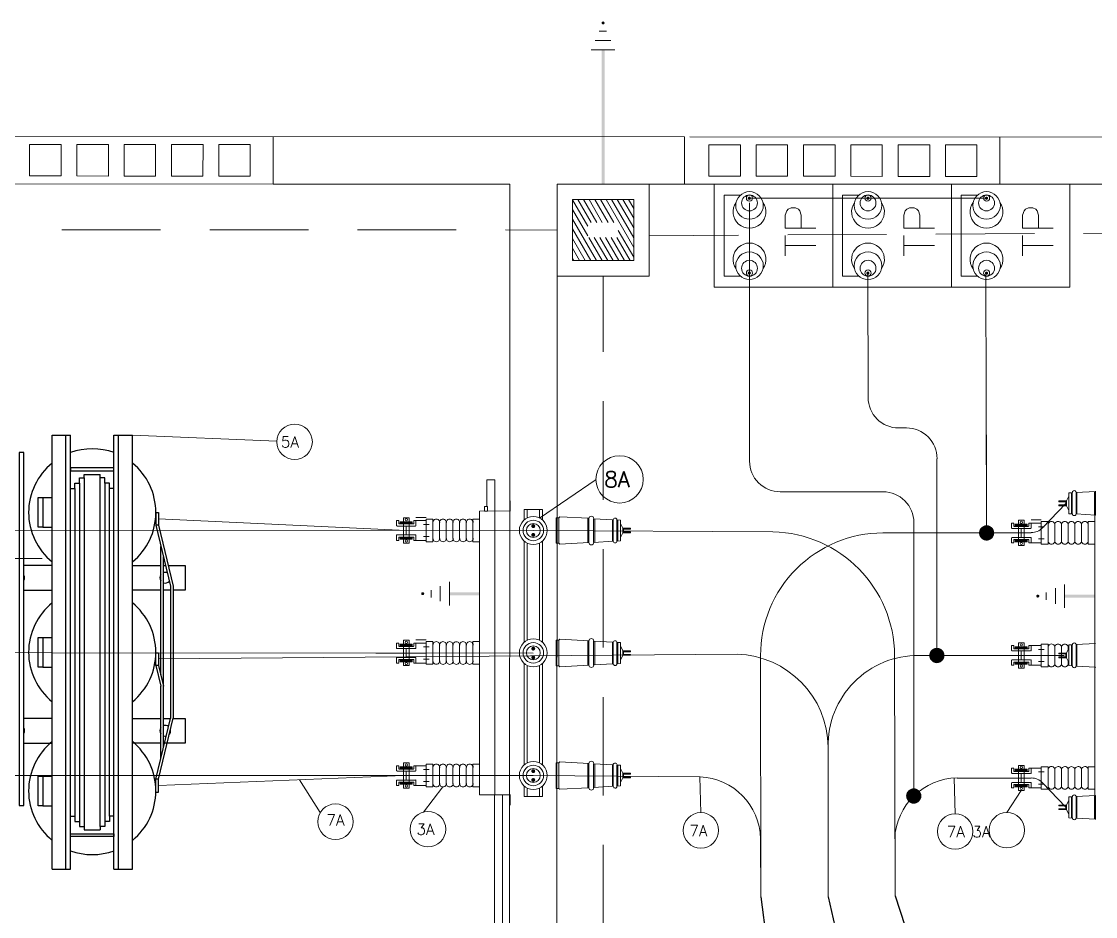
# Model space of a CAD drawing. Header units: inches. Extents: x 5 to 1823, y 18 to 726.
# Drawn here: x 1295.1 to 1431.3, y 254 to 367.4 of the extents above; entities that cross this region are included whole.
import ezdxf

# ---------------------------------------------------------------- set-up
doc = ezdxf.new("R2010")
doc.units = ezdxf.units.IN
doc.header["$MEASUREMENT"] = 0
doc.layers.get('0').update_dxf_attribs({"true_color": 0x7fbfff})
for name, color, linetype in [('CULATRA', 1, 'Continuous'), ('L1', 1, 'Continuous'), ('L2', 2, 'Continuous'), ('PDF_0', 7, 'Continuous'), ('PDF_01', 1, 'Continuous'), ('PDF_03', 3, 'Continuous'), ('PDF_06', 6, 'Continuous'), ('PDF_EL0001', 1, 'Continuous'), ('PDF_QUADROS', 1, 'Continuous'), ('PDF_Texto', 6, 'Continuous')]:
    doc.layers.add(name, color=color, linetype=linetype)
for name, color, linetype, true_color in [('PDF_EL0012', 7, 'Continuous', 0x00dddd), ('PDF_ENIT-EL00132', 7, 'Continuous', 0x00dddd), ('PDF_ENIT-EL0C132', 7, 'Continuous', 0x00dddd), ('PDF_TUB-ELETRICA', 7, 'Continuous', 0x7fbfff)]:
    doc.layers.add(name, color=color, linetype=linetype, true_color=true_color)
doc.styles.add('PDF RomanS', font='romans__.ttf')

msp = doc.modelspace()

# ---------------------------------------------------------------- linework, layer by layer
for p, q in [((1388.89, 256.49), (1390.13, 247.17)), ((1397.43, 256.49), (1399.64, 246.74)), ((1405.92, 256.64), (1409.15, 246.89))]:
    msp.add_line(p, q)
at = {"layer": 'CULATRA'}
for points in [[(1299.02, 298.52), (1295.44, 298.52)], [(1309.2, 298.52), (1312.81, 298.52)], [(1313.15, 298.52), (1313.4, 298.52)], [(1313.74, 298.52), (1315.91, 298.52), (1315.91, 295.38), (1314.38, 295.38)], [(1295.44, 295.38), (1299.02, 295.38)], [(1312.81, 295.38), (1309.2, 295.38)], [(1314.04, 295.38), (1313.15, 295.38)], [(1299.02, 279.13), (1295.44, 279.13)], [(1309.2, 279.13), (1312.81, 279.13)], [(1313.15, 279.13), (1314.04, 279.13)], [(1314.38, 279.13), (1315.91, 279.13), (1315.91, 275.99), (1313.15, 275.99)], [(1295.44, 275.99), (1299.02, 275.99)], [(1312.81, 275.99), (1309.2, 275.99)]]:
    msp.add_lwpolyline(points, dxfattribs=at)
at = {"layer": 'L1'}
for p, q in [((1299.02, 260), (1299.02, 315.01)), ((1299.02, 315.01), (1301.35, 315.01)), ((1300.78, 260), (1300.78, 315.01)), ((1301.35, 260), (1301.35, 315.01)), ((1306.87, 260), (1306.87, 315.01)), ((1306.87, 315.01), (1309.2, 315.01)), ((1307.45, 260), (1307.45, 315.01)), ((1309.2, 260), (1309.2, 315.01)), ((1302.51, 308.94), (1302.51, 309.6)), ((1302.51, 309.6), (1303.1, 309.6)), ((1303.1, 309.6), (1303.1, 310.02)), ((1303.1, 310.02), (1305.13, 310.02)), ((1303.1, 309.6), (1303.1, 265.41)), ((1305.13, 309.6), (1305.13, 310.02)), ((1305.72, 309.6), (1305.13, 309.6)), ((1305.13, 265.41), (1305.13, 309.6)), ((1305.72, 308.94), (1305.72, 309.6)), ((1301.34, 308.28), (1301.91, 308.28)), ((1301.91, 308.28), (1301.91, 308.94)), ((1301.91, 308.94), (1302.51, 308.94)), ((1301.91, 308.28), (1301.91, 266.73)), ((1302.51, 308.94), (1302.51, 266.07)), ((1306.31, 308.94), (1305.72, 308.94)), ((1305.72, 308.94), (1305.72, 266.07)), ((1306.31, 308.28), (1306.31, 308.94)), ((1306.88, 308.28), (1306.31, 308.28)), ((1306.31, 266.73), (1306.31, 308.28)), ((1297.84, 307.11), (1299.02, 307.11)), ((1312.18, 305.22), (1312.18, 303.6)), ((1312.18, 305.22), (1312.51, 305.22)), ((1312.51, 305.22), (1312.51, 303.6)), ((1297.84, 303.34), (1299.02, 303.34)), ((1312.18, 303.6), (1314.04, 295.88)), ((1312.51, 303.6), (1312.18, 303.6)), ((1312.51, 303.6), (1314.38, 295.87)), ((1312.81, 284.6), (1312.81, 300.93)), ((1313.15, 283.2), (1313.15, 299.6)), ((1314.04, 295.88), (1314.04, 279.13)), ((1314.38, 295.87), (1314.38, 279.14)), ((1297.84, 289.39), (1299.02, 289.39)), ((1312.18, 285.82), (1312.18, 287.44)), ((1312.18, 287.44), (1312.51, 287.44)), ((1312.51, 287.44), (1312.51, 285.82)), ((1297.84, 285.62), (1299.02, 285.62)), ((1312.18, 285.82), (1312.81, 283.21)), ((1312.51, 285.82), (1312.18, 285.82)), ((1312.51, 285.82), (1313.15, 283.2)), ((1312.81, 274.01), (1312.81, 283.21)), ((1313.15, 275.41), (1313.15, 283.2)), ((1312.18, 271.41), (1314.04, 279.13)), ((1312.51, 271.41), (1314.38, 279.14)), ((1297.84, 271.81), (1299.02, 271.81)), ((1312.18, 269.78), (1312.18, 271.41)), ((1312.51, 271.41), (1312.18, 271.41)), ((1312.51, 269.78), (1312.51, 271.41)), ((1312.18, 269.78), (1312.51, 269.78)), ((1297.84, 268.05), (1299.02, 268.05)), ((1301.34, 266.73), (1301.91, 266.73)), ((1301.91, 266.73), (1301.91, 266.07)), ((1301.91, 266.07), (1302.51, 266.07)), ((1302.51, 266.07), (1302.51, 265.41)), ((1306.31, 266.07), (1305.72, 266.07)), ((1305.72, 266.07), (1305.72, 265.41)), ((1306.88, 266.73), (1306.31, 266.73)), ((1306.31, 266.73), (1306.31, 266.07)), ((1302.51, 265.41), (1303.1, 265.41)), ((1303.1, 265.41), (1303.1, 264.99)), ((1303.1, 264.99), (1305.13, 264.99)), ((1305.13, 265.41), (1305.13, 264.99)), ((1305.72, 265.41), (1305.13, 265.41)), ((1299.02, 260), (1301.35, 260)), ((1306.87, 260), (1309.2, 260))]:
    msp.add_line(p, q, dxfattribs=at)
for points in [[(1294.84, 312.82), (1294.84, 268.1), (1295.44, 268.1), (1295.44, 312.82)], [(1301.35, 310.51), (1306.87, 310.51), (1306.87, 310.87), (1301.35, 310.87)], [(1297.84, 307.11), (1297.84, 303.34), (1297.27, 303.34), (1297.27, 307.11)], [(1297.84, 289.39), (1297.84, 285.62), (1297.27, 285.62), (1297.27, 289.39)], [(1297.84, 271.81), (1297.84, 268.05), (1297.27, 268.05), (1297.27, 271.81)], [(1301.35, 264.5), (1306.87, 264.5), (1306.87, 264.14), (1301.35, 264.14)]]:
    msp.add_lwpolyline(points, close=True, dxfattribs=at)
for centre, start, end in [((1294.85, 296.95), 329.5562, 30.4438), ((1313.37, 296.95), 146.0262, 213.9738), ((1313.37, 296.95), 67.9816, 109.6059), ((1313.37, 296.95), 250.3941, 319.1922), ((1294.85, 277.56), 329.5562, 30.4438), ((1313.37, 277.56), 146.0262, 213.9738), ((1313.37, 277.56), 52.0897, 109.6059), ((1313.37, 277.56), 250.3941, 280.7365), ((1313.37, 277.56), 319.1036, 13.7227)]:
    msp.add_arc(centre, 0.684, start, end, dxfattribs=at)
at = {"layer": 'L2'}
for centre, start, end in [((1304.11, 305.22), 70.0002, 109.9998), ((1304.11, 305.22), 129.1269, 230.8731), ((1304.11, 305.22), 309.1269, 50.8731), ((1304.11, 287.5), 129.1269, 230.8731), ((1304.11, 287.5), 309.1269, 50.8731), ((1304.11, 269.93), 129.1269, 230.8731), ((1304.11, 269.93), 309.1269, 50.8731), ((1304.11, 269.93), 250.0002, 289.9998)]:
    msp.add_arc(centre, 8.07, start, end, dxfattribs=at)
at = {"layer": 'PDF_0', "lineweight": 5}
for points in [[(1367.9, 365.03), (1369.87, 365.03)], [(1368.41, 366.2), (1369.34, 366.2)], [(1367.39, 363.87), (1370.38, 363.87)], [(1386.27, 345.43), (1384.22, 345.43), (1384.22, 335.17), (1386.27, 335.17)], [(1401.3, 345.43), (1399.25, 345.43), (1399.25, 335.17), (1401.3, 335.17)], [(1416.33, 345.43), (1414.28, 345.43), (1414.28, 335.17), (1416.33, 335.17)], [(1395.86, 341.26), (1391.99, 341.26), (1391.99, 342.91), (1392.18, 343.46), (1392.37, 343.66), (1392.73, 343.85), (1393.28, 343.85), (1393.66, 343.66), (1393.83, 343.46), (1394.02, 342.91), (1394.02, 341.26)], [(1410.91, 341.26), (1407.02, 341.26), (1407.02, 342.91), (1407.21, 343.46), (1407.4, 343.66), (1407.76, 343.85), (1408.33, 343.85), (1408.69, 343.66), (1408.88, 343.46), (1409.07, 342.91), (1409.07, 341.26)], [(1425.94, 341.26), (1422.07, 341.26), (1422.07, 342.91), (1422.26, 343.46), (1422.43, 343.66), (1422.81, 343.85), (1423.36, 343.85), (1423.74, 343.66), (1423.91, 343.46), (1424.1, 342.91), (1424.1, 341.26)], [(1391.99, 337.75), (1391.99, 340.33)], [(1407.02, 337.75), (1407.02, 340.33)], [(1422.07, 337.75), (1422.07, 340.33)], [(1391.99, 339.04), (1395.86, 339.04)], [(1407.02, 339.04), (1410.91, 339.04)], [(1422.07, 339.04), (1425.94, 339.04)], [(1354.14, 305.96), (1354.14, 309.34), (1355.18, 309.34), (1355.18, 305.39), (1355.18, 269.42)], [(1431.32, 307.93), (1431.32, 304.88), (1428.86, 305.03)], [(1431.32, 307.88), (1428.86, 307.76)], [(1431.21, 304.88), (1431.21, 307.88)], [(1427.63, 306.68), (1427.93, 307.27)], [(1428.38, 307.71), (1427.93, 307.69), (1427.93, 305.07), (1428.38, 305.05), (1428.38, 306.4), (1428.38, 307.74)], [(1428.27, 307.71), (1428.27, 306.4), (1428.27, 305.05)], [(1428.86, 307.74), (1428.86, 306.4), (1428.86, 305.05)], [(1428.97, 307.76), (1428.97, 306.4), (1428.97, 305.03)], [(1353.23, 269.42), (1353.23, 305.39)], [(1358.86, 304.26), (1358.86, 305.58), (1361.19, 305.58), (1361.19, 304.26)], [(1359.27, 304.52), (1359.27, 305.58)], [(1360.81, 304.52), (1360.81, 305.58)], [(1427.63, 306.08), (1427.93, 305.49)], [(1345.15, 304.6), (1346.44, 304.6)], [(1363.29, 301.32), (1362.95, 301.32), (1362.95, 304.56), (1363.29, 304.56)], [(1367.08, 304.43), (1367.08, 301.41), (1363.39, 301.19), (1363.29, 301.32), (1363.29, 304.56), (1363.39, 304.69), (1367.08, 304.48)], [(1366.95, 304.48), (1366.95, 301.41)], [(1367.69, 301.41), (1367.69, 304.43), (1370.15, 304.31)], [(1367.69, 301.43), (1370.15, 301.58), (1370.15, 302.93), (1370.15, 304.26)], [(1367.82, 304.43), (1367.82, 301.45)], [(1370.06, 301.58), (1370.06, 302.93), (1370.06, 304.31)], [(1370.74, 301.6), (1370.74, 302.93), (1370.74, 304.26)], [(1371.39, 303.23), (1371.1, 303.84)], [(1423.15, 304.28), (1424.44, 304.28)], [(1431.23, 288.62), (1431.23, 304.88)], [(1342.73, 303.5), (1345.11, 303.5)], [(1343.92, 302.38), (1343.92, 303.5)], [(1346.1, 303.69), (1346.82, 303.69)], [(1371.39, 302.66), (1371.1, 302.04)], [(1420.99, 303.46), (1422.85, 303.46)], [(1421.92, 302.06), (1421.92, 303.21)], [(1424.1, 303.4), (1424.82, 303.4)], [(1346.1, 302.17), (1346.82, 302.17)], [(1358.86, 288.73), (1358.86, 301.62)], [(1359.27, 289), (1359.27, 301.34)], [(1360.81, 289), (1360.81, 301.34)], [(1361.19, 288.73), (1361.19, 301.62)], [(1424.1, 301.87), (1424.82, 301.87)], [(1348.24, 293.96), (1348.24, 295.9)], [(1349.4, 293.45), (1349.4, 296.43)], [(1426.24, 293.64), (1426.24, 295.61)], [(1427.4, 293.13), (1427.4, 296.11)], [(1347.07, 294.46), (1347.07, 295.39)], [(1425.07, 294.17), (1425.07, 295.1)], [(1345.15, 289.07), (1346.44, 289.07)], [(1363.29, 285.79), (1362.95, 285.79), (1362.95, 289.02), (1363.29, 289.02)], [(1367.08, 288.92), (1367.08, 285.87), (1363.39, 285.66), (1363.29, 285.79), (1363.29, 289.02), (1363.39, 289.15), (1367.08, 288.94)], [(1366.95, 288.96), (1366.95, 285.87)], [(1367.69, 285.87), (1367.69, 288.92), (1370.15, 288.77)], [(1367.82, 288.92), (1367.82, 285.91)], [(1370.06, 286.04), (1370.06, 287.39), (1370.06, 288.77)], [(1370.15, 286.06), (1370.15, 287.39), (1370.15, 288.73)], [(1370.74, 286.08), (1370.74, 287.39), (1370.74, 288.73)], [(1346.44, 287.41), (1340.09, 287.41)], [(1342.99, 288.24), (1344.85, 288.24)], [(1343.92, 286.84), (1343.92, 287.99)], [(1345.15, 288.66), (1346.44, 288.66)], [(1346.1, 288.18), (1346.82, 288.18)], [(1371.39, 287.69), (1371.1, 288.3)], [(1420.73, 287.67), (1423.1, 287.67)], [(1420.99, 287.92), (1422.85, 287.92)], [(1421.92, 286.53), (1421.92, 287.67)], [(1423.15, 288.35), (1424.44, 288.35)], [(1424.1, 287.86), (1424.82, 287.86)], [(1427.63, 287.39), (1427.93, 288.01)], [(1427.85, 288.11), (1427.85, 287.86)], [(1428.38, 285.79), (1427.93, 285.81), (1427.93, 288.43), (1428.38, 288.45), (1428.38, 287.1), (1428.38, 285.76)], [(1428.27, 285.79), (1428.27, 287.1), (1428.27, 288.45)], [(1431.32, 288.62), (1428.86, 288.47)], [(1428.86, 285.76), (1428.86, 287.1), (1428.86, 288.45)], [(1428.97, 285.74), (1428.97, 287.1), (1428.97, 288.47)], [(1431.21, 288.62), (1431.21, 288.6)], [(1431.23, 285.66), (1431.23, 288.54)], [(1342.99, 286.57), (1344.85, 286.57)], [(1345.15, 286.14), (1346.44, 286.14)], [(1346.1, 286.65), (1346.82, 286.65)], [(1358.86, 273.21), (1358.86, 286.08)], [(1361.19, 273.21), (1361.19, 286.08)], [(1367.69, 285.91), (1370.15, 286.04)], [(1371.39, 287.12), (1371.1, 286.5)], [(1420.73, 286.53), (1423.1, 286.53)], [(1422.28, 287.1), (1427.36, 287.1)], [(1424.1, 286.34), (1424.82, 286.34)], [(1427, 287.29), (1427, 286.93)], [(1427.63, 286.82), (1427.93, 286.21)], [(1427.85, 286.38), (1427.85, 286.08)], [(1359.27, 273.47), (1359.27, 285.83)], [(1360.81, 273.47), (1360.81, 285.83)], [(1423.15, 285.85), (1424.44, 285.85)], [(1431.32, 285.57), (1431.32, 285.62), (1428.86, 285.74)], [(1431.23, 269.34), (1431.23, 285.62)], [(1342.73, 272.45), (1345.11, 272.45)], [(1342.99, 272.7), (1344.85, 272.7)], [(1343.92, 271.31), (1343.92, 272.45)], [(1346.1, 272.64), (1346.82, 272.64)], [(1363.29, 270.25), (1362.95, 270.25), (1362.95, 273.51), (1363.29, 273.51)], [(1367.08, 273.38), (1367.08, 270.33), (1363.39, 270.14), (1363.29, 270.25), (1363.29, 273.51), (1363.39, 273.61), (1367.08, 273.42)], [(1366.95, 273.42), (1366.95, 270.33)], [(1367.69, 270.33), (1367.69, 273.38), (1370.15, 273.25)], [(1367.69, 270.38), (1370.15, 270.52), (1370.15, 271.86), (1370.15, 273.21)], [(1367.82, 273.38), (1367.82, 270.38)], [(1370.06, 270.5), (1370.06, 271.86), (1370.06, 273.23)], [(1370.74, 270.55), (1370.74, 271.86), (1370.74, 273.21)], [(1371.39, 272.17), (1371.1, 272.77)], [(1342.73, 271.31), (1345.11, 271.31)], [(1346.1, 271.12), (1346.82, 271.12)], [(1371.39, 271.58), (1371.1, 270.99)], [(1420.73, 272.13), (1423.1, 272.13)], [(1421.92, 271.01), (1421.92, 272.13)], [(1424.1, 272.34), (1424.82, 272.34)], [(1361.19, 270.55), (1361.19, 269.23), (1358.86, 269.23), (1358.86, 270.55)], [(1359.27, 269.23), (1359.27, 270.29)], [(1360.81, 269.23), (1360.81, 270.29)], [(1420.99, 270.74), (1422.85, 270.74)], [(1424.1, 270.8), (1424.82, 270.8)], [(1355.1, 225.63), (1355.1, 224.02), (1355.1, 269.42)], [(1356.13, 269.42), (1356.13, 224.02)], [(1427.63, 268.13), (1427.93, 268.75)], [(1428.38, 269.17), (1428.38, 267.84), (1428.38, 266.5), (1427.93, 266.54), (1427.93, 269.17), (1428.38, 269.19)], [(1428.27, 269.17), (1428.27, 267.84), (1428.27, 266.52)], [(1428.86, 269.21), (1431.32, 269.36), (1431.32, 266.31)], [(1428.86, 269.17), (1428.86, 267.84), (1428.86, 266.5)], [(1428.97, 269.21), (1428.97, 267.84), (1428.97, 266.48)], [(1431.21, 269.36), (1431.21, 266.35)], [(1427.63, 267.56), (1427.93, 266.95)], [(1431.32, 266.35), (1428.86, 266.48)]]:
    msp.add_lwpolyline(points, dxfattribs=at)
for points in [[(1398, 346.83), (1398, 333.77), (1382.97, 333.77), (1382.97, 346.83)], [(1413.05, 346.83), (1413.05, 333.77), (1398, 333.77), (1398, 346.83)], [(1428.08, 346.83), (1428.08, 333.77), (1413.05, 333.77), (1413.05, 346.83)], [(1426.68, 306.19), (1426.68, 306.08), (1427.66, 306.08), (1427.66, 306.68), (1426.68, 306.68), (1426.68, 306.57), (1427.55, 306.57), (1427.55, 306.19)], [(1354.23, 305.39), (1354.23, 305.96), (1353.85, 305.96), (1353.85, 305.39)], [(1344.68, 303.78), (1344.68, 304.05), (1343.16, 304.05), (1343.16, 303.78)], [(1343.58, 301.32), (1343.58, 304.54), (1344.28, 304.54), (1344.28, 301.32)], [(1346.44, 301.49), (1347.31, 301.49), (1347.31, 304.37), (1346.44, 304.37)], [(1353.23, 304.37), (1353.23, 301.49), (1352.39, 301.49), (1352.39, 304.37)], [(1422.68, 303.46), (1422.68, 303.73), (1421.16, 303.73), (1421.16, 303.46)], [(1421.58, 301.03), (1421.58, 304.24), (1422.28, 304.24), (1422.28, 301.03)], [(1424.44, 301.19), (1425.31, 301.19), (1425.31, 304.07), (1424.44, 304.07)], [(1431.23, 304.07), (1431.23, 301.19), (1430.39, 301.19), (1430.39, 304.07)], [(1371.48, 303.12), (1371.48, 302.76), (1372.35, 302.76), (1372.35, 302.66), (1371.37, 302.66), (1371.37, 303.23), (1372.35, 303.23), (1372.35, 303.12)], [(1344.68, 302.1), (1344.68, 301.83), (1343.16, 301.83), (1343.16, 302.1)], [(1422.68, 301.81), (1422.68, 301.51), (1421.16, 301.51), (1421.16, 301.81)], [(1343.58, 285.81), (1343.58, 289.02), (1344.28, 289.02), (1344.28, 285.81)], [(1346.44, 288.85), (1346.44, 285.98), (1347.31, 285.98), (1347.31, 288.85)], [(1353.23, 285.98), (1353.23, 288.85), (1352.39, 288.85), (1352.39, 285.98)], [(1344.68, 288.24), (1344.68, 288.52), (1343.16, 288.52), (1343.16, 288.24)], [(1371.48, 287.58), (1371.48, 287.22), (1372.35, 287.22), (1372.35, 287.12), (1371.37, 287.12), (1371.37, 287.69), (1372.35, 287.69), (1372.35, 287.58)], [(1422.68, 287.92), (1422.68, 288.2), (1421.16, 288.2), (1421.16, 287.92)], [(1421.58, 285.49), (1421.58, 288.71), (1422.28, 288.71), (1422.28, 285.49)], [(1424.44, 288.54), (1424.44, 285.66), (1425.31, 285.66), (1425.31, 288.54)], [(1426.68, 287.29), (1426.68, 287.39), (1427.66, 287.39), (1427.66, 286.82), (1426.68, 286.82), (1426.68, 286.93), (1427.55, 286.93), (1427.55, 287.29)], [(1344.68, 286.57), (1344.68, 286.29), (1343.16, 286.29), (1343.16, 286.57)], [(1422.68, 286.27), (1422.68, 286), (1421.16, 286), (1421.16, 286.27)], [(1344.68, 272.7), (1344.68, 272.98), (1343.16, 272.98), (1343.16, 272.7)], [(1343.58, 270.27), (1343.58, 273.49), (1344.28, 273.49), (1344.28, 270.27)], [(1347.31, 270.44), (1346.44, 270.44), (1346.44, 273.32), (1347.31, 273.32)], [(1353.23, 270.44), (1353.23, 273.32), (1352.39, 273.32), (1352.39, 270.44)], [(1422.68, 272.41), (1422.68, 272.68), (1421.16, 272.68), (1421.16, 272.41)], [(1421.58, 269.97), (1421.58, 273.17), (1422.28, 273.17), (1422.28, 269.97)], [(1425.31, 270.14), (1424.44, 270.14), (1424.44, 273), (1425.31, 273)], [(1431.23, 273), (1431.23, 270.14), (1430.39, 270.14), (1430.39, 273)], [(1344.68, 271.05), (1344.68, 270.78), (1343.16, 270.78), (1343.16, 271.05)], [(1371.48, 272.07), (1371.48, 271.69), (1372.35, 271.69), (1372.35, 271.58), (1371.37, 271.58), (1371.37, 272.17), (1372.35, 272.17), (1372.35, 272.07)], [(1422.68, 270.74), (1422.68, 270.46), (1421.16, 270.46), (1421.16, 270.74)], [(1426.68, 268.03), (1426.68, 268.13), (1427.66, 268.13), (1427.66, 267.56), (1426.68, 267.56), (1426.68, 267.67), (1427.55, 267.67), (1427.55, 268.03)]]:
    msp.add_lwpolyline(points, close=True, dxfattribs=at)
at = {"layer": 'PDF_0', "lineweight": 0}
for points in [[(1357.13, 306.7, 0.0847, 0.0847, 0), (1357.13, 305.39, 0.0847, 0.0847, 0), (1353.24, 305.39, 0.106, 0.106, 0), (1353.24, 304.37, 0, 0, 0)], [(1357.13, 268.11, 0.0847, 0.0847, 0), (1357.13, 269.43, 0.106, 0.106, 0), (1353.24, 269.43, 0.106, 0.106, 0), (1353.24, 270.44, 0, 0, 0)]]:
    msp.add_lwpolyline(points, format="xyseb", dxfattribs=at)
at = {"layer": 'PDF_0', "lineweight": 5}
for points in [[(1342.69, 303.54), (1342.69, 304.2), (1342.97, 304.2), (1342.97, 303.81, 0.41406), (1342.99, 303.78), (1344.86, 303.78, 0.414062), (1344.89, 303.8), (1344.89, 304.2), (1345.15, 304.2), (1346.44, 304.2)], [(1345.12, 303.52, 0.414062), (1345.15, 303.54), (1345.15, 304.2)], [(1349.02, 303.96, 1.000027), (1348.15, 303.95), (1348.15, 301.94, 1.000027), (1349.02, 301.95)], [(1349.87, 303.96, 1.000027), (1349, 303.95), (1349, 301.94, 1.000027), (1349.87, 301.95)], [(1350.71, 303.96, 1.000027), (1349.85, 303.95), (1349.85, 301.94, 1.000027), (1350.71, 301.95)], [(1351.56, 303.96, 1.000027), (1350.69, 303.95), (1350.69, 301.94, 1.000027), (1351.56, 301.95)], [(1352.41, 303.96, 1.000027), (1351.54, 303.95), (1351.54, 301.94, 1.000027), (1352.41, 301.95)], [(1370.65, 301.58), (1370.65, 302.93), (1370.65, 304.26, 0.999999), (1370.17, 304.27)], [(1370.17, 301.59, 0.999999), (1370.65, 301.6), (1371.1, 301.62), (1371.1, 304.24), (1370.65, 304.28)], [(1420.69, 303.23), (1420.69, 303.88), (1420.97, 303.88), (1420.97, 303.5, 0.41406), (1421, 303.48)], [(1420.71, 303.24, 0.41406), (1420.73, 303.21), (1423.12, 303.21, 0.414063), (1423.15, 303.23), (1423.15, 303.88)], [(1422.86, 303.48, 0.414063), (1422.89, 303.5), (1422.89, 303.88), (1423.15, 303.88), (1424.44, 303.88)], [(1427.02, 303.66, 1.000027), (1426.15, 303.65), (1426.15, 301.62, 1.000027), (1427.02, 301.63)], [(1427.87, 303.66, 1.000027), (1427, 303.65), (1427, 301.62, 1.000027), (1427.87, 301.63)], [(1428.71, 303.66, 1.000027), (1427.85, 303.65), (1427.85, 301.62, 1.000027), (1428.71, 301.63)], [(1429.56, 303.66, 1.000027), (1428.69, 303.65), (1428.69, 301.62, 1.000027), (1429.56, 301.63)], [(1430.41, 303.66, 1.000027), (1429.54, 303.65), (1429.54, 301.62, 1.000027), (1430.41, 301.63)], [(1342.71, 302.35, -0.414062), (1342.73, 302.38), (1345.12, 302.38, -0.414065), (1345.15, 302.34), (1345.15, 301.68), (1346.44, 301.68)], [(1342.69, 302.34), (1342.69, 301.68), (1342.97, 301.68), (1342.97, 302.07, -0.414062), (1342.99, 302.1), (1344.85, 302.1, -0.414065), (1344.89, 302.06), (1344.89, 301.68), (1345.15, 301.68)], [(1420.69, 302.02), (1420.69, 301.39), (1420.97, 301.39), (1420.97, 301.78, -0.414062), (1420.99, 301.81), (1422.85, 301.81, -0.414065), (1422.89, 301.77), (1422.89, 301.39), (1423.15, 301.39)], [(1420.71, 302.03, -0.414062), (1420.73, 302.06), (1423.12, 302.06, -0.414065), (1423.15, 302.02), (1423.15, 301.39), (1424.44, 301.39)], [(1349.02, 288.42, 1.000027), (1348.15, 288.41), (1348.15, 286.4, 1.000027), (1349.02, 286.41)], [(1349.87, 288.42, 1.000027), (1349, 288.41), (1349, 286.4, 1.000027), (1349.87, 286.41)], [(1350.71, 288.42, 1.000027), (1349.85, 288.41), (1349.85, 286.4, 1.000027), (1350.71, 286.41)], [(1351.56, 288.42, 1.000027), (1350.69, 288.41), (1350.69, 286.4, 1.000027), (1351.56, 286.41)], [(1352.41, 288.42, 1.000027), (1351.54, 288.41), (1351.54, 286.4, 1.000027), (1352.41, 286.41)], [(1370.17, 288.74, -0.999999), (1370.65, 288.73), (1370.65, 287.39), (1370.65, 286.06), (1371.1, 286.1), (1371.1, 288.73), (1370.65, 288.75)], [(1343, 288.26, -0.41406), (1342.97, 288.28), (1342.97, 288.66), (1342.69, 288.66), (1342.69, 288.01)], [(1342.71, 288.02, 0.41406), (1342.73, 287.99), (1345.11, 287.99, 0.414062), (1345.15, 288.01), (1345.15, 288.66), (1344.89, 288.66), (1344.89, 288.28, -0.414062), (1344.86, 288.26)], [(1421, 287.94, -0.41406), (1420.97, 287.97), (1420.97, 288.35), (1420.69, 288.35), (1420.69, 287.71)], [(1422.86, 287.94, 0.414063), (1422.89, 287.97), (1422.89, 288.35), (1423.15, 288.35), (1423.15, 287.71, -0.414063), (1423.12, 287.69)], [(1427.02, 288.12, 1.000027), (1426.15, 288.11), (1426.15, 286.08, 1.000027), (1427.02, 286.09)], [(1427.87, 288.12, 1.000027), (1427, 288.11), (1427, 287.39)], [(1342.69, 286.8), (1342.69, 286.14), (1342.97, 286.14), (1342.97, 286.55, -0.414062), (1343, 286.59)], [(1344.86, 286.59, -0.414065), (1344.89, 286.55), (1344.89, 286.14), (1345.15, 286.14), (1345.15, 286.8, 0.414065), (1345.11, 286.84), (1342.73, 286.84, 0.414062), (1342.71, 286.81)], [(1420.69, 286.5), (1420.69, 285.85), (1420.97, 285.85), (1420.97, 286.24, -0.414062), (1420.99, 286.27), (1422.86, 286.27, -0.414065), (1422.89, 286.23), (1422.89, 285.85), (1423.15, 285.85), (1423.15, 286.5, 0.414065), (1423.12, 286.55)], [(1427, 286.82), (1427, 286.08, 1.000027), (1427.87, 286.09)], [(1343, 272.73, -0.41406), (1342.97, 272.75), (1342.97, 273.13), (1342.69, 273.13), (1342.69, 272.49)], [(1344.86, 272.73, 0.414062), (1344.89, 272.75), (1344.89, 273.13), (1345.15, 273.13)], [(1345.12, 272.47, 0.414063), (1345.15, 272.49), (1345.15, 273.13), (1346.44, 273.13)], [(1349.02, 272.91, 1.000027), (1348.15, 272.89), (1348.15, 270.86, 1.000027), (1349.02, 270.87)], [(1349.87, 272.91, 1.000027), (1349, 272.89), (1349, 270.86, 1.000027), (1349.87, 270.87)], [(1350.71, 272.91, 1.000027), (1349.85, 272.89), (1349.85, 270.86, 1.000027), (1350.71, 270.87)], [(1351.56, 272.91, 1.000027), (1350.69, 272.89), (1350.69, 270.86, 1.000027), (1351.56, 270.87)], [(1352.41, 272.91, 1.000027), (1351.54, 272.89), (1351.54, 270.86, 1.000027), (1352.41, 270.87)], [(1370.65, 270.55), (1371.1, 270.57), (1371.1, 273.19), (1370.65, 273.21), (1370.65, 271.86), (1370.65, 270.52, -0.999999), (1370.17, 270.53)], [(1420.69, 272.17), (1420.69, 272.83), (1420.97, 272.83), (1420.97, 272.44, 0.41406), (1420.99, 272.41), (1422.85, 272.41, 0.414062), (1422.89, 272.43), (1422.89, 272.83), (1423.15, 272.83)], [(1423.12, 272.15, 0.414063), (1423.15, 272.17), (1423.15, 272.83), (1424.44, 272.83)], [(1427.02, 272.59, 1.000027), (1426.15, 272.58), (1426.15, 270.57, 1.000027), (1427.02, 270.58)], [(1427.87, 272.59, 1.000027), (1427, 272.58), (1427, 270.57, 1.000027), (1427.87, 270.58)], [(1428.71, 272.59, 1.000027), (1427.85, 272.58), (1427.85, 270.57, 1.000027), (1428.71, 270.58)], [(1429.56, 272.59, 1.000027), (1428.69, 272.58), (1428.69, 270.57, 1.000027), (1429.56, 270.58)], [(1430.41, 272.59, 1.000027), (1429.54, 272.58), (1429.54, 270.57, 1.000027), (1430.41, 270.58)], [(1342.69, 271.29), (1342.69, 270.63), (1342.97, 270.63), (1342.97, 271.02, -0.414062), (1342.99, 271.05), (1344.86, 271.05, -0.414065), (1344.89, 271.01), (1344.89, 270.63), (1345.15, 270.63), (1346.44, 270.63)], [(1345.12, 271.33, -0.414065), (1345.15, 271.29), (1345.15, 270.63)], [(1420.69, 270.97), (1420.69, 270.31), (1420.97, 270.31), (1420.97, 270.71, -0.414062), (1421, 270.76)], [(1420.71, 270.98, -0.414062), (1420.73, 271.01), (1423.12, 271.01, -0.414065), (1423.15, 270.97), (1423.15, 270.31)], [(1422.86, 270.76, -0.414065), (1422.89, 270.71), (1422.89, 270.31), (1423.15, 270.31), (1424.44, 270.31)]]:
    msp.add_lwpolyline(points, format="xyb", dxfattribs=at)
for centre, radius in [((1387.45, 344.13), 1.75), ((1387.45, 344.45), 1.01), ((1387.45, 345.06), 0.392), ((1402.48, 344.13), 1.75), ((1402.48, 344.45), 1.01), ((1402.48, 345.06), 0.392), ((1417.51, 344.13), 1.75), ((1417.51, 344.45), 1.01), ((1417.51, 345.06), 0.392), ((1387.45, 336.49), 1.75), ((1402.48, 336.49), 1.75), ((1417.51, 336.49), 1.75), ((1387.45, 336.17), 1.01), ((1402.48, 336.17), 1.01), ((1417.51, 336.17), 1.01), ((1387.45, 335.56), 0.392), ((1402.48, 335.56), 0.392), ((1417.51, 335.56), 0.392), ((1343.93, 304.3), 0.138), ((1360.04, 302.94), 1.77), ((1360.04, 302.94), 1.3), ((1360.04, 302.94), 0.878), ((1421.93, 303.98), 0.138), ((1343.93, 301.61), 0.138), ((1421.93, 301.29), 0.138), ((1343.93, 288.76), 0.138), ((1360.04, 287.43), 1.77), ((1360.04, 287.43), 1.3), ((1360.04, 287.43), 0.878), ((1421.93, 288.44), 0.138), ((1343.93, 286.07), 0.138), ((1421.93, 285.77), 0.138), ((1343.93, 273.22), 0.138), ((1360.04, 271.89), 1.77), ((1360.04, 271.89), 1.3), ((1360.04, 271.89), 0.878), ((1421.93, 272.93), 0.138), ((1343.93, 270.56), 0.138), ((1421.93, 270.24), 0.138)]:
    msp.add_circle(centre, radius, dxfattribs=at)
for centre, radius, start, end in [((1387.45, 343.33), 2.08, 145.0964, 34.9036), ((1402.48, 343.33), 2.08, 145.0964, 34.9036), ((1417.51, 343.33), 2.08, 145.0964, 34.9036), ((1387.45, 337.29), 2.08, 325.0964, 214.9036), ((1402.48, 337.29), 2.08, 325.0964, 214.9036), ((1417.51, 337.29), 2.08, 325.0964, 214.9036), ((1428.64, 307.75), 0.243, 359.9982, 180.0018), ((1347.74, 303.96), 0.434, 359.9985, 180.0015), ((1367.4, 304.44), 0.307, 360, 180), ((1425.74, 303.66), 0.434, 359.9985, 180.0015), ((1428.64, 305.06), 0.243, 179.9982, 0.0018), ((1342.75, 303.55), 0.0318, 180.015, 269.985), ((1347.74, 301.95), 0.434, 179.9985, 0.0015), ((1367.4, 301.42), 0.307, 180, 0), ((1425.74, 301.63), 0.434, 179.9985, 0.0015), ((1347.74, 288.42), 0.434, 359.9985, 180.0015), ((1367.4, 288.93), 0.307, 360, 180), ((1420.74, 287.72), 0.0318, 180.015, 269.985), ((1425.74, 288.12), 0.434, 359.9985, 180.0015), ((1428.64, 288.46), 0.243, 359.9982, 180.0018), ((1347.74, 286.41), 0.434, 179.9985, 0.0015), ((1370.41, 286.07), 0.243, 180, 360), ((1420.74, 286.52), 0.0318, 90.0148, 179.9852), ((1425.74, 286.09), 0.434, 179.9985, 0.0015), ((1367.4, 285.88), 0.307, 180, 0), ((1428.64, 285.77), 0.243, 179.9982, 0.0018), ((1342.75, 272.5), 0.0318, 180.015, 269.985), ((1347.74, 272.91), 0.434, 359.9985, 180.0015), ((1367.4, 273.39), 0.307, 360, 180), ((1370.41, 273.22), 0.243, 0, 180), ((1425.74, 272.59), 0.434, 359.9985, 180.0015), ((1342.75, 271.3), 0.0318, 90.0148, 179.9852), ((1420.74, 272.19), 0.0318, 180.015, 269.985), ((1347.74, 270.87), 0.434, 179.9985, 0.0015), ((1367.4, 270.34), 0.307, 180, 0), ((1425.74, 270.58), 0.434, 179.9985, 0.0015), ((1428.64, 269.18), 0.243, 359.9982, 180.0018), ((1428.64, 266.51), 0.243, 179.9982, 0.0018)]:
    msp.add_arc(centre, radius, start, end, dxfattribs=at)
at = {"layer": 'PDF_0', "transparency": 33554559}
for points in [[(1368.88, 367.26), (1368.71, 367.36), (1368.69, 367.26)], [(1368.69, 367.26), (1368.71, 367.17), (1368.88, 367.26)], [(1368.79, 367.43), (1368.88, 367.26), (1368.71, 367.36)], [(1368.71, 367.17), (1368.88, 367.26), (1368.79, 367.09)], [(1368.88, 367.45), (1368.79, 367.43), (1368.88, 367.26)], [(1368.88, 367.26), (1368.79, 367.09), (1368.88, 367.07)], [(1368.88, 367.26), (1368.98, 367.43), (1368.88, 367.45)], [(1369.04, 367.36), (1368.88, 367.26), (1368.98, 367.43)], [(1369.09, 367.26), (1369.04, 367.36), (1368.88, 367.26)], [(1368.88, 367.07), (1368.98, 367.09), (1368.88, 367.26)], [(1368.98, 367.09), (1368.88, 367.26), (1369.04, 367.17)], [(1368.88, 367.26), (1369.04, 367.17), (1369.09, 367.26)], [(1368.69, 346.85), (1369.09, 346.85), (1368.69, 363.87)], [(1369.09, 346.85), (1368.69, 363.87), (1369.09, 363.87)], [(1387.44, 345.05), (1387.25, 345.14), (1387.23, 345.05)], [(1387.23, 345.05), (1387.25, 344.95), (1387.44, 345.05)], [(1387.33, 345.22), (1387.44, 345.05), (1387.25, 345.14)], [(1387.25, 344.95), (1387.44, 345.05), (1387.33, 344.86)], [(1387.44, 345.24), (1387.33, 345.22), (1387.44, 345.05)], [(1387.44, 345.05), (1387.33, 344.86), (1387.44, 344.84)], [(1387.44, 345.05), (1387.52, 345.22), (1387.44, 345.24)], [(1387.61, 345.14), (1387.44, 345.05), (1387.52, 345.22)], [(1387.63, 345.05), (1387.61, 345.14), (1387.44, 345.05)], [(1387.44, 344.84), (1387.52, 344.86), (1387.44, 345.05)], [(1387.52, 344.86), (1387.44, 345.05), (1387.61, 344.95)], [(1387.44, 345.05), (1387.61, 344.95), (1387.63, 345.05)], [(1402.47, 345.05), (1402.3, 345.14), (1402.26, 345.05)], [(1402.26, 345.05), (1402.3, 344.95), (1402.47, 345.05)], [(1402.36, 345.22), (1402.47, 345.05), (1402.3, 345.14)], [(1402.3, 344.95), (1402.47, 345.05), (1402.36, 344.86)], [(1402.47, 345.24), (1402.36, 345.22), (1402.47, 345.05)], [(1402.47, 345.05), (1402.36, 344.86), (1402.47, 344.84)], [(1402.47, 345.05), (1402.57, 345.22), (1402.47, 345.24)], [(1402.64, 345.14), (1402.47, 345.05), (1402.57, 345.22)], [(1402.66, 345.05), (1402.64, 345.14), (1402.47, 345.05)], [(1402.47, 344.84), (1402.57, 344.86), (1402.47, 345.05)], [(1402.57, 344.86), (1402.47, 345.05), (1402.64, 344.95)], [(1402.47, 345.05), (1402.64, 344.95), (1402.66, 345.05)], [(1417.5, 345.05), (1417.33, 345.14), (1417.31, 345.05)], [(1417.31, 345.05), (1417.33, 344.95), (1417.5, 345.05)], [(1417.41, 345.22), (1417.5, 345.05), (1417.33, 345.14)], [(1417.33, 344.95), (1417.5, 345.05), (1417.41, 344.86)], [(1417.5, 345.24), (1417.41, 345.22), (1417.5, 345.05)], [(1417.5, 345.05), (1417.41, 344.86), (1417.5, 344.84)], [(1417.5, 345.05), (1417.6, 345.22), (1417.5, 345.24)], [(1417.69, 345.14), (1417.5, 345.05), (1417.6, 345.22)], [(1417.71, 345.05), (1417.69, 345.14), (1417.5, 345.05)], [(1417.5, 344.84), (1417.6, 344.86), (1417.5, 345.05)], [(1417.6, 344.86), (1417.5, 345.05), (1417.69, 344.95)], [(1417.5, 345.05), (1417.69, 344.95), (1417.71, 345.05)], [(1387.44, 335.55), (1387.25, 335.65), (1387.23, 335.55)], [(1387.23, 335.55), (1387.25, 335.46), (1387.44, 335.55)], [(1387.33, 335.74), (1387.44, 335.55), (1387.25, 335.65)], [(1387.25, 335.46), (1387.44, 335.55), (1387.33, 335.38)], [(1387.44, 335.76), (1387.33, 335.74), (1387.44, 335.55)], [(1387.44, 335.55), (1387.33, 335.38), (1387.44, 335.36)], [(1387.44, 335.55), (1387.52, 335.74), (1387.44, 335.76)], [(1387.61, 335.65), (1387.44, 335.55), (1387.52, 335.74)], [(1387.63, 335.55), (1387.61, 335.65), (1387.44, 335.55)], [(1387.44, 335.36), (1387.52, 335.38), (1387.44, 335.55)], [(1387.52, 335.38), (1387.44, 335.55), (1387.61, 335.46)], [(1387.44, 335.55), (1387.61, 335.46), (1387.63, 335.55)], [(1402.47, 335.55), (1402.3, 335.65), (1402.26, 335.55)], [(1402.26, 335.55), (1402.3, 335.46), (1402.47, 335.55)], [(1402.36, 335.74), (1402.47, 335.55), (1402.3, 335.65)], [(1402.3, 335.46), (1402.47, 335.55), (1402.36, 335.38)], [(1402.47, 335.76), (1402.36, 335.74), (1402.47, 335.55)], [(1402.47, 335.55), (1402.36, 335.38), (1402.47, 335.36)], [(1402.47, 335.55), (1402.57, 335.74), (1402.47, 335.76)], [(1402.64, 335.65), (1402.47, 335.55), (1402.57, 335.74)], [(1402.66, 335.55), (1402.64, 335.65), (1402.47, 335.55)], [(1402.47, 335.36), (1402.57, 335.38), (1402.47, 335.55)], [(1402.57, 335.38), (1402.47, 335.55), (1402.64, 335.46)], [(1402.47, 335.55), (1402.64, 335.46), (1402.66, 335.55)], [(1417.5, 335.55), (1417.33, 335.65), (1417.31, 335.55)], [(1417.31, 335.55), (1417.33, 335.46), (1417.5, 335.55)], [(1417.41, 335.74), (1417.5, 335.55), (1417.33, 335.65)], [(1417.33, 335.46), (1417.5, 335.55), (1417.41, 335.38)], [(1417.5, 335.76), (1417.41, 335.74), (1417.5, 335.55)], [(1417.5, 335.55), (1417.41, 335.38), (1417.5, 335.36)], [(1417.5, 335.55), (1417.6, 335.74), (1417.5, 335.76)], [(1417.69, 335.65), (1417.5, 335.55), (1417.6, 335.74)], [(1417.71, 335.55), (1417.69, 335.65), (1417.5, 335.55)], [(1417.5, 335.36), (1417.6, 335.38), (1417.5, 335.55)], [(1417.6, 335.38), (1417.5, 335.55), (1417.69, 335.46)], [(1417.5, 335.55), (1417.69, 335.46), (1417.71, 335.55)], [(1344.68, 304.05), (1343.16, 304.05), (1344.68, 303.78)], [(1343.16, 304.05), (1344.68, 303.78), (1343.16, 303.78)], [(1359.82, 303.63), (1360.03, 303.5), (1359.9, 303.71)], [(1360.03, 303.5), (1359.9, 303.71), (1360.03, 303.76)], [(1360.03, 303.76), (1360.15, 303.71), (1360.03, 303.5)], [(1360.15, 303.71), (1360.03, 303.5), (1360.26, 303.63)], [(1422.68, 303.73), (1421.16, 303.73), (1422.68, 303.46)], [(1421.16, 303.73), (1422.68, 303.46), (1421.16, 303.46)], [(1431.3, 304.88), (1431.19, 304.88), (1431.3, 304.07)], [(1431.19, 304.88), (1431.3, 304.07), (1431.19, 304.07)], [(1359.77, 303.5), (1359.82, 303.63), (1360.03, 303.5)], [(1360.03, 303.5), (1359.82, 303.37), (1359.77, 303.5)], [(1359.77, 302.38), (1359.82, 302.51), (1360.03, 302.38)], [(1360.03, 302.38), (1359.82, 302.25), (1359.77, 302.38)], [(1359.9, 303.27), (1360.03, 303.5), (1359.82, 303.37)], [(1359.82, 302.51), (1360.03, 302.38), (1359.9, 302.59)], [(1359.9, 302.17), (1360.03, 302.38), (1359.82, 302.25)], [(1360.03, 303.25), (1359.9, 303.27), (1360.03, 303.5)], [(1360.03, 302.38), (1359.9, 302.59), (1360.03, 302.63)], [(1360.03, 302.13), (1359.9, 302.17), (1360.03, 302.38)], [(1360.03, 303.5), (1360.26, 303.63), (1360.28, 303.5)], [(1360.28, 303.5), (1360.26, 303.37), (1360.03, 303.5)], [(1360.26, 303.37), (1360.03, 303.5), (1360.15, 303.27)], [(1360.03, 303.5), (1360.15, 303.27), (1360.03, 303.25)], [(1360.03, 302.63), (1360.15, 302.59), (1360.03, 302.38)], [(1360.15, 302.59), (1360.03, 302.38), (1360.26, 302.51)], [(1360.03, 302.38), (1360.26, 302.51), (1360.28, 302.38)], [(1360.28, 302.38), (1360.26, 302.25), (1360.03, 302.38)], [(1360.26, 302.25), (1360.03, 302.38), (1360.15, 302.17)], [(1360.03, 302.38), (1360.15, 302.17), (1360.03, 302.13)], [(1417.52, 302.63), (1416.59, 302.89), (1416.54, 302.63)], [(1416.54, 302.63), (1416.59, 302.38), (1417.52, 302.63)], [(1416.67, 303.12), (1417.52, 302.63), (1416.59, 302.89)], [(1416.59, 302.38), (1417.52, 302.63), (1416.67, 302.15)], [(1416.84, 303.31), (1416.67, 303.12), (1417.52, 302.63)], [(1417.52, 302.63), (1416.67, 302.15), (1416.84, 301.94)], [(1417.52, 302.63), (1417.03, 303.46), (1416.84, 303.31)], [(1416.84, 301.94), (1417.03, 301.79), (1417.52, 302.63)], [(1417.26, 303.57), (1417.52, 302.63), (1417.03, 303.46)], [(1417.03, 301.79), (1417.52, 302.63), (1417.26, 301.68)], [(1417.52, 303.61), (1417.26, 303.57), (1417.52, 302.63)], [(1417.52, 302.63), (1417.26, 301.68), (1417.52, 301.66)], [(1417.52, 302.63), (1417.77, 303.57), (1417.52, 303.61)], [(1418, 303.46), (1417.52, 302.63), (1417.77, 303.57)], [(1418.22, 303.31), (1418, 303.46), (1417.52, 302.63)], [(1417.52, 302.63), (1418.36, 303.12), (1418.22, 303.31)], [(1418.45, 302.89), (1417.52, 302.63), (1418.36, 303.12)], [(1418.49, 302.63), (1418.45, 302.89), (1417.52, 302.63)], [(1417.52, 301.66), (1417.77, 301.68), (1417.52, 302.63)], [(1417.77, 301.68), (1417.52, 302.63), (1418, 301.79)], [(1417.52, 302.63), (1418, 301.79), (1418.22, 301.94)], [(1418.22, 301.94), (1418.36, 302.15), (1417.52, 302.63)], [(1418.36, 302.15), (1417.52, 302.63), (1418.45, 302.38)], [(1417.52, 302.63), (1418.45, 302.38), (1418.49, 302.63)], [(1344.68, 302.1), (1343.16, 302.1), (1344.68, 301.83)], [(1343.16, 302.1), (1344.68, 301.83), (1343.16, 301.83)], [(1422.68, 301.81), (1421.16, 301.81), (1422.68, 301.51)], [(1421.16, 301.81), (1422.68, 301.51), (1421.16, 301.51)], [(1346.02, 294.93), (1345.85, 295.04), (1345.82, 294.93)], [(1345.82, 294.93), (1345.85, 294.84), (1346.02, 294.93)], [(1345.91, 295.1), (1346.02, 294.93), (1345.85, 295.04)], [(1345.85, 294.84), (1346.02, 294.93), (1345.91, 294.76)], [(1346.02, 295.12), (1345.91, 295.1), (1346.02, 294.93)], [(1346.02, 294.93), (1345.91, 294.76), (1346.02, 294.74)], [(1346.02, 294.93), (1346.1, 295.1), (1346.02, 295.12)], [(1346.18, 295.04), (1346.02, 294.93), (1346.1, 295.1)], [(1346.21, 294.93), (1346.18, 295.04), (1346.02, 294.93)], [(1346.02, 294.74), (1346.1, 294.76), (1346.02, 294.93)], [(1346.1, 294.76), (1346.02, 294.93), (1346.18, 294.84)], [(1346.02, 294.93), (1346.18, 294.84), (1346.21, 294.93)], [(1353.23, 294.74), (1353.23, 295.12), (1349.4, 294.74)], [(1353.23, 295.12), (1349.4, 294.74), (1349.4, 295.12)], [(1424.02, 294.63), (1423.85, 294.72), (1423.82, 294.63)], [(1423.82, 294.63), (1423.85, 294.53), (1424.02, 294.63)], [(1423.91, 294.78), (1424.02, 294.63), (1423.85, 294.72)], [(1423.85, 294.53), (1424.02, 294.63), (1423.91, 294.46)], [(1424.02, 294.82), (1423.91, 294.78), (1424.02, 294.63)], [(1424.02, 294.63), (1423.91, 294.46), (1424.02, 294.42)], [(1424.02, 294.63), (1424.1, 294.78), (1424.02, 294.82)], [(1424.18, 294.72), (1424.02, 294.63), (1424.1, 294.78)], [(1424.21, 294.63), (1424.18, 294.72), (1424.02, 294.63)], [(1424.02, 294.42), (1424.1, 294.46), (1424.02, 294.63)], [(1424.1, 294.46), (1424.02, 294.63), (1424.18, 294.53)], [(1424.02, 294.63), (1424.18, 294.53), (1424.21, 294.63)], [(1431.23, 294.42), (1431.23, 294.82), (1427.4, 294.42)], [(1431.23, 294.82), (1427.4, 294.42), (1427.4, 294.82)], [(1344.68, 288.52), (1343.16, 288.52), (1344.68, 288.24)], [(1343.16, 288.52), (1344.68, 288.24), (1343.16, 288.24)], [(1359.77, 287.97), (1359.82, 288.09), (1360.03, 287.97)], [(1360.03, 287.97), (1359.82, 287.84), (1359.77, 287.97)], [(1359.82, 288.09), (1360.03, 287.97), (1359.9, 288.18)], [(1359.9, 287.75), (1360.03, 287.97), (1359.82, 287.84)], [(1360.03, 287.97), (1359.9, 288.18), (1360.03, 288.22)], [(1360.03, 287.71), (1359.9, 287.75), (1360.03, 287.97)], [(1360.03, 288.22), (1360.15, 288.18), (1360.03, 287.97)], [(1360.15, 288.18), (1360.03, 287.97), (1360.26, 288.09)], [(1360.03, 287.97), (1360.26, 288.09), (1360.28, 287.97)], [(1360.28, 287.97), (1360.26, 287.84), (1360.03, 287.97)], [(1360.26, 287.84), (1360.03, 287.97), (1360.15, 287.75)], [(1360.03, 287.97), (1360.15, 287.75), (1360.03, 287.71)], [(1422.68, 288.2), (1421.16, 288.2), (1422.68, 287.92)], [(1421.16, 288.2), (1422.68, 287.92), (1421.16, 287.92)], [(1344.68, 286.57), (1343.16, 286.57), (1344.68, 286.29)], [(1343.16, 286.57), (1344.68, 286.29), (1343.16, 286.29)], [(1359.77, 286.84), (1359.82, 286.97), (1360.03, 286.84)], [(1360.03, 286.84), (1359.82, 286.72), (1359.77, 286.84)], [(1359.82, 286.97), (1360.03, 286.84), (1359.9, 287.08)], [(1359.9, 286.63), (1360.03, 286.84), (1359.82, 286.72)], [(1360.03, 286.84), (1359.9, 287.08), (1360.03, 287.1)], [(1360.03, 286.59), (1359.9, 286.63), (1360.03, 286.84)], [(1360.03, 287.1), (1360.15, 287.08), (1360.03, 286.84)], [(1360.15, 287.08), (1360.03, 286.84), (1360.26, 286.97)], [(1360.03, 286.84), (1360.26, 286.97), (1360.28, 286.84)], [(1360.28, 286.84), (1360.26, 286.72), (1360.03, 286.84)], [(1360.26, 286.72), (1360.03, 286.84), (1360.15, 286.63)], [(1360.03, 286.84), (1360.15, 286.63), (1360.03, 286.59)], [(1422.68, 286.27), (1421.16, 286.27), (1422.68, 286)], [(1421.16, 286.27), (1422.68, 286), (1421.16, 286)], [(1344.68, 272.98), (1343.16, 272.98), (1344.68, 272.7)], [(1343.16, 272.98), (1344.68, 272.7), (1343.16, 272.7)], [(1359.77, 272.43), (1359.82, 272.56), (1360.03, 272.43)], [(1360.03, 272.43), (1359.82, 272.32), (1359.77, 272.43)], [(1359.82, 272.56), (1360.03, 272.43), (1359.9, 272.66)], [(1359.9, 272.22), (1360.03, 272.43), (1359.82, 272.32)], [(1360.03, 272.43), (1359.9, 272.66), (1360.03, 272.68)], [(1360.03, 272.2), (1359.9, 272.22), (1360.03, 272.43)], [(1360.03, 272.68), (1360.15, 272.66), (1360.03, 272.43)], [(1360.15, 272.66), (1360.03, 272.43), (1360.26, 272.56)], [(1360.03, 272.43), (1360.26, 272.56), (1360.28, 272.43)], [(1360.28, 272.43), (1360.26, 272.32), (1360.03, 272.43)], [(1360.26, 272.32), (1360.03, 272.43), (1360.15, 272.22)], [(1360.03, 272.43), (1360.15, 272.22), (1360.03, 272.2)], [(1422.68, 272.68), (1421.16, 272.68), (1422.68, 272.41)], [(1421.16, 272.68), (1422.68, 272.41), (1421.16, 272.41)], [(1344.68, 271.05), (1343.16, 271.05), (1344.68, 270.78)], [(1343.16, 271.05), (1344.68, 270.78), (1343.16, 270.78)], [(1359.77, 271.33), (1359.82, 271.46), (1360.03, 271.33)], [(1360.03, 271.33), (1359.82, 271.2), (1359.77, 271.33)], [(1359.82, 271.46), (1360.03, 271.33), (1359.9, 271.54)], [(1359.9, 271.1), (1360.03, 271.33), (1359.82, 271.2)], [(1360.03, 271.33), (1359.9, 271.54), (1360.03, 271.56)], [(1360.03, 271.07), (1359.9, 271.1), (1360.03, 271.33)], [(1360.03, 271.56), (1360.15, 271.54), (1360.03, 271.33)], [(1360.15, 271.54), (1360.03, 271.33), (1360.26, 271.46)], [(1360.03, 271.33), (1360.26, 271.46), (1360.28, 271.33)], [(1360.28, 271.33), (1360.26, 271.2), (1360.03, 271.33)], [(1360.26, 271.2), (1360.03, 271.33), (1360.15, 271.1)], [(1360.03, 271.33), (1360.15, 271.1), (1360.03, 271.07)], [(1422.68, 270.74), (1421.16, 270.74), (1422.68, 270.46)], [(1421.16, 270.74), (1422.68, 270.46), (1421.16, 270.46)], [(1431.19, 269.34), (1431.3, 269.34), (1431.19, 270.14)], [(1431.3, 269.34), (1431.19, 270.14), (1431.3, 270.14)]]:
    msp.add_solid(points, dxfattribs=at)
at = {"layer": 'PDF_01', "lineweight": 5}
for points in [[(1327.07, 352.84), (1287.07, 352.86)], [(1327.05, 346.83), (1287.07, 346.87)], [(1379.2, 346.83), (1419.21, 346.83)]]:
    msp.add_lwpolyline(points, dxfattribs=at)
at = {"layer": 'PDF_03', "lineweight": 5}
for points in [[(1296.15, 347.87), (1300.15, 347.87), (1300.15, 351.87), (1296.15, 351.87)], [(1302.16, 347.87), (1306.16, 347.85), (1306.16, 351.85), (1302.16, 351.87)], [(1312.15, 347.85), (1308.15, 347.85), (1308.15, 351.85), (1312.15, 351.85)], [(1318.14, 347.85), (1314.14, 347.85), (1314.16, 351.85), (1318.16, 351.85)], [(1320.15, 347.85), (1324.15, 347.85), (1324.15, 351.85), (1320.15, 351.85)], [(1386.3, 347.83), (1382.3, 347.83), (1382.3, 351.83), (1386.3, 351.83)], [(1388.29, 347.83), (1392.29, 347.83), (1392.29, 351.83), (1388.29, 351.83)], [(1394.3, 347.83), (1398.3, 347.83), (1398.3, 351.83), (1394.3, 351.83)], [(1404.29, 347.8), (1400.29, 347.83), (1400.29, 351.83), (1404.29, 351.8)], [(1410.3, 347.8), (1406.3, 347.8), (1406.3, 351.8), (1410.3, 351.8)], [(1412.29, 347.8), (1416.29, 347.8), (1416.29, 351.8), (1412.29, 351.8)]]:
    msp.add_lwpolyline(points, close=True, dxfattribs=at)
at = {"layer": 'PDF_06', "lineweight": 5}
for points in [[(1379.2, 346.83), (1379.2, 352.84), (1287.07, 352.86), (1181.06, 352.93), (1075.06, 352.97), (1039.05, 352.97), (1038.99, 160.99), (1154.48, 160.96)], [(1327.07, 352.84), (1327.05, 346.83)], [(1379.9, 352.84), (1455.21, 352.8), (1515.05, 352.78), (1514.99, 160.77), (1468.97, 160.8), (1468.99, 166.79), (1508.98, 166.79), (1509.06, 346.79), (1495.2, 346.79)], [(1419.21, 352.8), (1419.21, 346.79)], [(1357.06, 346.85), (1327.05, 346.85)], [(1353.06, 346.85), (1357.06, 346.85), (1357, 226.86)], [(1399.06, 346.83), (1363.05, 346.85), (1363.01, 226.84), (1363.01, 218.83), (1357, 218.83), (1357, 226.84)], [(1419.21, 346.81), (1435.06, 346.81), (1435, 226.81), (1435, 218.81), (1441.01, 218.81), (1441.01, 226.81), (1441.05, 346.81), (1482.27, 346.79)]]:
    msp.add_lwpolyline(points, dxfattribs=at)
at = {"layer": 'PDF_EL0001', "lineweight": 5}
for points in [[(1300.25, 341.05), (1312.76, 341.05)], [(1319.01, 341.03), (1331.52, 341.03)], [(1337.76, 341.03), (1350.27, 341.03)], [(1356.51, 341.03), (1363.05, 341.01)], [(1411.06, 340.5), (1423.57, 340.56)], [(1429.81, 340.59), (1442.3, 340.67)], [(1374.72, 340.29), (1386.06, 340.35)], [(1392.31, 340.4), (1404.82, 340.46)], [(1368.88, 335.19), (1368.88, 325.58)], [(1368.88, 319.33), (1368.88, 306.82)], [(1368.88, 300.58), (1368.88, 288.09)], [(1297.76, 299.4), (1283.45, 299.4)], [(1368.88, 281.83), (1368.88, 269.34)], [(1368.88, 263.09), (1368.88, 250.58)]]:
    msp.add_lwpolyline(points, dxfattribs=at)
at = {"layer": 'PDF_EL0012', "lineweight": 5}
msp.add_circle((1370.98, 309.42), 3, dxfattribs=at)
at = {"layer": 'PDF_ENIT-EL00132', "lineweight": 5}
for points in [[(1327.52, 314.27), (1309.2, 315.01)], [(1333.01, 267.21), (1330.41, 271.34)], [(1381.28, 267.16), (1381.17, 271.71)], [(1413.52, 267.01), (1413.41, 271.56)], [(1346.1, 267.24), (1348.58, 270.44)], [(1420.08, 267.18), (1421.92, 269.97)]]:
    msp.add_lwpolyline(points, dxfattribs=at)
for centre in [(1329.77, 314.18), (1334.96, 266.03), (1346.68, 265.09), (1381.29, 264.93), (1413.53, 264.78), (1420.09, 264.95)]:
    msp.add_circle(centre, 2.25, dxfattribs=at)
at = {"layer": 'PDF_ENIT-EL0C132', "lineweight": 5}
msp.add_lwpolyline([(1360.81, 304.52), (1367.99, 309.41)], dxfattribs=at)
at = {"layer": 'PDF_QUADROS', "lineweight": 5}
for points in [[(1363.05, 335.19), (1374.72, 335.19), (1374.72, 346.85), (1363.05, 346.85)], [(1365, 337.14), (1372.77, 337.14), (1372.77, 344.9), (1365, 344.9)]]:
    msp.add_lwpolyline(points, close=True, dxfattribs=at)
for points in [[(1366.95, 341.5), (1365, 344.86)], [(1367.37, 341.98), (1365.7, 344.9)], [(1368.09, 341.98), (1366.4, 344.9)], [(1368.79, 341.98), (1367.12, 344.9)], [(1369.51, 341.98), (1367.84, 344.9)], [(1370.23, 341.98), (1368.54, 344.9)], [(1372.77, 338.81), (1369.26, 344.9)], [(1372.77, 340.04), (1369.96, 344.9)], [(1372.77, 341.28), (1370.67, 344.9)], [(1372.77, 342.51), (1371.39, 344.9)], [(1372.77, 343.74), (1372.09, 344.9)], [(1366.95, 340.27), (1365, 343.63)], [(1368.05, 337.14), (1365, 342.41)], [(1367.33, 337.14), (1365, 341.16)], [(1372.77, 337.58), (1370.82, 340.95)], [(1366.61, 337.14), (1365, 339.93)], [(1368.75, 337.14), (1367.08, 340.06)], [(1369.47, 337.14), (1367.77, 340.06)], [(1370.17, 337.14), (1368.49, 340.06)], [(1370.89, 337.14), (1369.21, 340.06)], [(1371.61, 337.14), (1369.91, 340.06)], [(1372.3, 337.14), (1370.63, 340.06)], [(1365.91, 337.14), (1365, 338.7)], [(1365.19, 337.14), (1365, 337.47)]]:
    msp.add_lwpolyline(points, dxfattribs=at)
at = {"layer": 'PDF_TUB-ELETRICA', "lineweight": 5}
for points in [[(1387.44, 345.05), (1417.5, 345.05)], [(1387.44, 344.46), (1387.44, 311.71)], [(1417.41, 335.55), (1417.52, 303.12)], [(1417.52, 315.08), (1417.52, 302.63)], [(1411.21, 312.03), (1411.21, 287.1)], [(1343.92, 302.93), (1312.51, 304.4)], [(1237.92, 302.97), (1360.03, 302.93), (1390.4, 302.76)], [(1422.28, 302.66), (1423.17, 302.66)], [(1237.92, 287.46), (1360.03, 287.41)], [(1237.92, 271.9), (1360.03, 271.88), (1381.17, 271.71)], [(1343.58, 271.88), (1312.51, 270.61)], [(1423.17, 271.56), (1422.28, 271.56), (1413.77, 271.56)], [(1388.86, 263.86), (1388.89, 256.49)]]:
    msp.add_lwpolyline(points, dxfattribs=at)
for points in [[(1402.47, 335.55), (1402.49, 319.8, 0.414214), (1406.36, 315.93), (1407.34, 315.93, -0.414214), (1411.23, 312.04)], [(1387.46, 311.73, 0.414214), (1391.33, 307.84), (1404.4, 307.84, -0.414214), (1408.29, 303.95), (1408.29, 269.3)], [(1423.18, 302.68, 0.205477), (1424.59, 303.27), (1427.55, 306.38)], [(1422.28, 302.63), (1404.37, 302.63, 0.414214), (1388.86, 287.1), (1388.89, 256.49)], [(1390.42, 302.76, -0.406373), (1405.85, 287.1), (1405.92, 256.64)], [(1312.51, 286.68), (1385.87, 287.25, -0.403722), (1397.43, 275.46), (1397.43, 256.49)], [(1426.62, 287.1), (1408.92, 287.1, 0.202748), (1400.71, 283.71, 0.20329), (1397.43, 275.46)], [(1423.18, 271.58, -0.205477), (1424.59, 270.97), (1427.55, 267.86)]]:
    msp.add_lwpolyline(points, format="xyb", dxfattribs=at)
for centre, radius, start, end in [((1380.85, 263.72), 8.01, 1.0877, 87.6213), ((1413.91, 263.53), 8.05, 90.8461, 177.6048)]:
    msp.add_arc(centre, radius, start, end, dxfattribs=at)
at = {"layer": 'PDF_TUB-ELETRICA', "transparency": 33554559}
for points in [[(1410.36, 287.58), (1411.21, 287.1), (1410.28, 287.35)], [(1410.53, 287.8), (1410.36, 287.58), (1411.21, 287.1)], [(1411.21, 287.1), (1410.72, 287.94), (1410.53, 287.8)], [(1410.96, 288.03), (1411.21, 287.1), (1410.72, 287.94)], [(1411.21, 288.07), (1410.96, 288.03), (1411.21, 287.1)], [(1411.21, 287.1), (1411.46, 288.03), (1411.21, 288.07)], [(1411.7, 287.94), (1411.21, 287.1), (1411.46, 288.03)], [(1411.89, 287.8), (1411.7, 287.94), (1411.21, 287.1)], [(1411.21, 287.1), (1412.06, 287.58), (1411.89, 287.8)], [(1412.14, 287.35), (1411.21, 287.1), (1412.06, 287.58)], [(1411.21, 287.1), (1410.28, 287.35), (1410.24, 287.1)], [(1410.24, 287.1), (1410.28, 286.84), (1411.21, 287.1)], [(1410.28, 286.84), (1411.21, 287.1), (1410.36, 286.61)], [(1411.21, 287.1), (1410.36, 286.61), (1410.53, 286.42)], [(1410.53, 286.42), (1410.72, 286.25), (1411.21, 287.1)], [(1410.72, 286.25), (1411.21, 287.1), (1410.96, 286.17)], [(1411.21, 287.1), (1410.96, 286.17), (1411.21, 286.12)], [(1412.18, 287.1), (1412.14, 287.35), (1411.21, 287.1)], [(1411.21, 286.12), (1411.46, 286.17), (1411.21, 287.1)], [(1411.46, 286.17), (1411.21, 287.1), (1411.7, 286.25)], [(1411.21, 287.1), (1411.7, 286.25), (1411.89, 286.42)], [(1411.89, 286.42), (1412.06, 286.61), (1411.21, 287.1)], [(1412.06, 286.61), (1411.21, 287.1), (1412.14, 286.84)], [(1411.21, 287.1), (1412.14, 286.84), (1412.18, 287.1)], [(1407.44, 269.78), (1408.29, 269.3), (1407.34, 269.55)], [(1407.59, 269.97), (1407.44, 269.78), (1408.29, 269.3)], [(1408.29, 269.3), (1407.8, 270.12), (1407.59, 269.97)], [(1408.03, 270.23), (1408.29, 269.3), (1407.8, 270.12)], [(1408.29, 270.27), (1408.03, 270.23), (1408.29, 269.3)], [(1408.29, 269.3), (1408.52, 270.23), (1408.29, 270.27)], [(1408.77, 270.12), (1408.29, 269.3), (1408.52, 270.23)], [(1408.97, 269.97), (1408.77, 270.12), (1408.29, 269.3)], [(1408.29, 269.3), (1409.11, 269.78), (1408.97, 269.97)], [(1409.22, 269.55), (1408.29, 269.3), (1409.11, 269.78)], [(1408.29, 269.3), (1407.34, 269.55), (1407.31, 269.3)], [(1407.31, 269.3), (1407.34, 269.04), (1408.29, 269.3)], [(1407.34, 269.04), (1408.29, 269.3), (1407.44, 268.81)], [(1408.29, 269.3), (1407.44, 268.81), (1407.59, 268.6)], [(1407.59, 268.6), (1407.8, 268.45), (1408.29, 269.3)], [(1407.8, 268.45), (1408.29, 269.3), (1408.03, 268.34)], [(1408.29, 269.3), (1408.03, 268.34), (1408.29, 268.32)], [(1409.24, 269.3), (1409.22, 269.55), (1408.29, 269.3)], [(1408.29, 268.32), (1408.52, 268.34), (1408.29, 269.3)], [(1408.52, 268.34), (1408.29, 269.3), (1408.77, 268.45)], [(1408.29, 269.3), (1408.77, 268.45), (1408.97, 268.6)], [(1408.97, 268.6), (1409.11, 268.81), (1408.29, 269.3)], [(1409.11, 268.81), (1408.29, 269.3), (1409.22, 269.04)], [(1408.29, 269.3), (1409.22, 269.04), (1409.24, 269.3)]]:
    msp.add_solid(points, dxfattribs=at)

# ---------------------------------------------------------------- texts
at = {"layer": 'PDF_Texto', "color": 1, "attachment_point": 7, "style": 'PDF RomanS'}
for s, insert, char_height in [('5A', (1328.04, 313.46), 1.4), ('8A', (1369.04, 308.42), 2), ('7A', (1333.82, 265.54), 1.4), ('3A', (1345.23, 264.37), 1.4), ('7A', (1379.84, 264.21), 1.4), ('7A 3A', (1412.48, 264.06), 1.4)]:
    msp.add_mtext(s, dxfattribs=dict(at, insert=insert, char_height=char_height))

doc.saveas('drawing.dxf')
